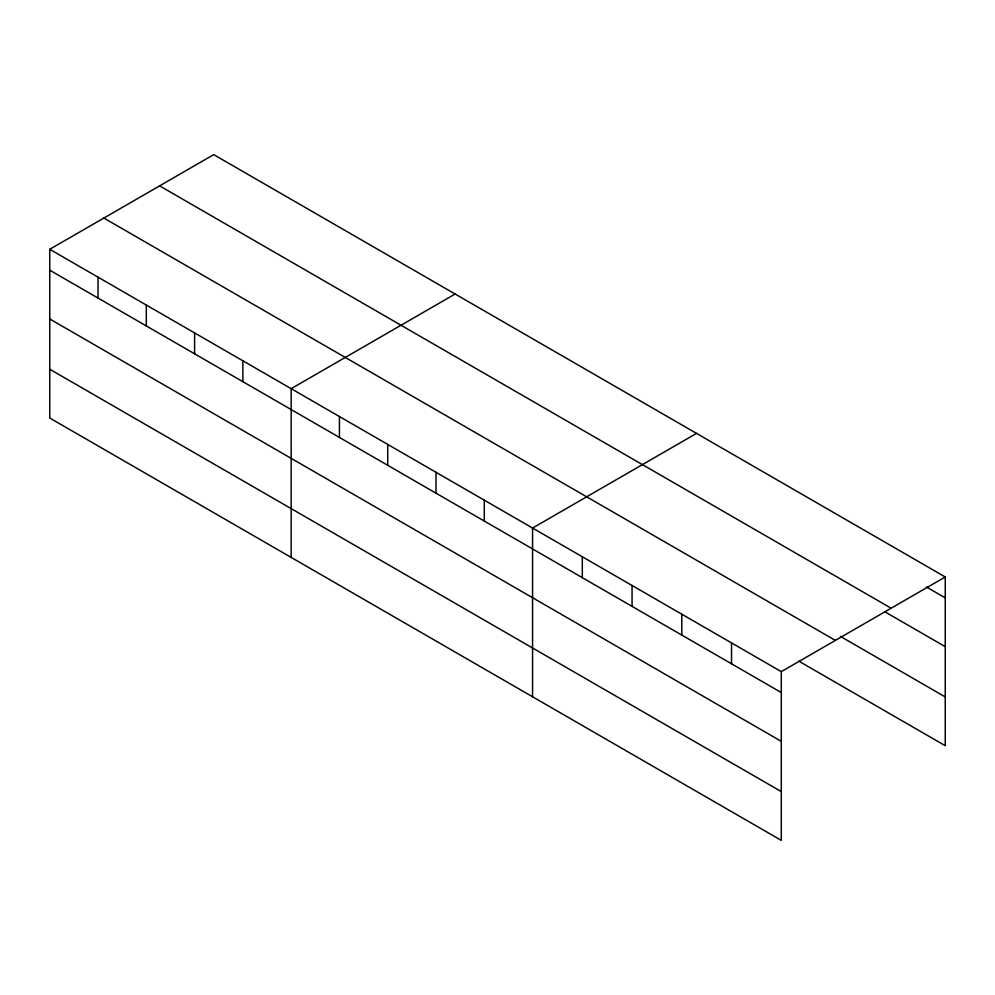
<?xml version="1.0" encoding="UTF-8"?>
<svg xmlns="http://www.w3.org/2000/svg" width="995" height="995" viewBox="0 0 995 995"><rect width="100%" height="100%" fill="white"/><g stroke="black" fill="none" stroke-linecap="round" stroke-linejoin="round"><path stroke-width="1.49" d="M49.75 249.297L781.286 671.637L781.286 840.365L49.75 418.024L49.75 249.297L213.714 154.635L945.25 576.976L945.25 745.703L798.711 661.103M455.125 294.01L291.162 388.672L291.162 557.399M696.525 433.385L532.561 528.046L532.561 696.774M781.286 671.637L945.25 576.976M926.432 587L945.25 597.871M159.61 185.866L891.147 608.219M884.754 611.726L945.25 646.65M840.389 636.377L945.25 696.923M103.853 218.054L835.39 640.407M49.75 270.18L781.286 692.532M49.75 318.972L781.286 741.325M49.75 369.232L781.286 791.585M731.536 642.919L731.536 663.814M681.799 614.201L681.799 635.096M632.049 585.483L632.049 606.378M582.311 556.765L582.311 577.66M484.279 500.174L484.279 521.057M435.997 472.289L435.997 493.184M387.714 444.417L387.714 465.312M339.444 416.544L339.444 437.439M242.879 360.799L242.879 381.682M194.597 332.915L194.597 353.81M146.315 305.042L146.315 325.937M98.032 277.17L98.032 298.065"/></g></svg>
